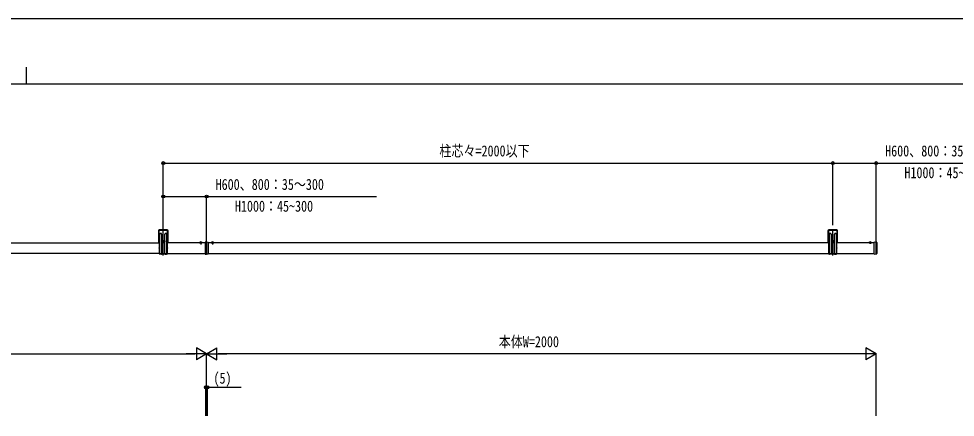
# Model space of a CAD drawing. Units: millimetres, scale not verified. Extents: x -4205 to 4205, y -2970 to 2970.
# Drawn here: x -27 to 2771, y 1780 to 2970 of the extents above; entities that cross this region are included whole.
import ezdxf
from ezdxf.enums import TextEntityAlignment as Align

# ---------------------------------------------------------------- set-up
doc = ezdxf.new("R2010")
doc.units = ezdxf.units.MM
doc.header["$LTSCALE"] = 16
for name, color, linetype in [('0-4_YKK_A1', 4, 'Continuous'), ('0-5_YKK_D', 6, 'Continuous'), ('0-6_YKK_ZWAK', 7, 'Continuous')]:
    doc.layers.add(name, color=color, linetype=linetype)
doc.styles.add('ＭＳ ゴシック', font='')
doc.styles.get('ＭＳ ゴシック').set_extended_font_data('MS Gothic')

msp = doc.modelspace()

# ---------------------------------------------------------------- linework, layer by layer
at = {"layer": '0-4_YKK_A1'}
for p, q in [((390.5, 2336.72), (390.5, 2303.22)), ((392, 2336.72), (392, 2301.72)), ((417, 2339.22), (393, 2339.22)), ((417, 2337.72), (393, 2337.72)), ((395, 2267.72), (395, 2326.42)), ((400, 2326.42), (400, 2267.72)), ((405, 2263.02), (405, 2341.85)), ((410, 2267.72), (410, 2326.42)), ((415, 2326.42), (415, 2267.72)), ((418, 2301.72), (418, 2336.72)), ((419.5, 2303.22), (419.5, 2336.72)), ((2390.5, 2336.72), (2390.5, 2303.22)), ((2392, 2336.72), (2392, 2301.72)), ((2417, 2339.22), (2393, 2339.22)), ((2417, 2337.72), (2393, 2337.72)), ((2395, 2267.72), (2395, 2326.42)), ((2400, 2326.42), (2400, 2267.72)), ((2405, 2263.02), (2405, 2341.85)), ((2410, 2267.72), (2410, 2326.42)), ((2415, 2326.42), (2415, 2267.72)), ((2418, 2301.72), (2418, 2336.72)), ((2419.5, 2303.22), (2419.5, 2336.72)), ((-1323.5, 2301.22), (392.5, 2301.22)), ((392.5, 2301.22), (390.5, 2303.22)), ((392.5, 2301.22), (392.5, 2300.94)), ((392.5, 2299.51), (392.5, 2285.94)), ((411.25, 2304.42), (398.75, 2304.42)), ((403.76, 2304.84), (402.93, 2304.84)), ((406.25, 2304.01), (407.08, 2304.01)), ((419.5, 2303.22), (417.5, 2301.22)), ((530, 2301.22), (417.5, 2301.22)), ((417.5, 2300.94), (417.5, 2301.22)), ((417.5, 2285.94), (417.5, 2299.51)), ((513.4, 2301.22), (520.6, 2301.22)), ((514.95, 2303.19), (515.86, 2301.37)), ((517, 2300.76), (515.86, 2301.37)), ((517, 2304.72), (517, 2295.57)), ((517, 2300.76), (518.15, 2301.37)), ((519.05, 2303.19), (518.15, 2301.37)), ((530, 2303.01), (530, 2302.21)), ((534.5, 2303.47), (530.19, 2303.21)), ((534.5, 2302.47), (534.5, 2267.97)), ((2392.5, 2301.22), (539, 2301.22)), ((548.4, 2301.22), (555.6, 2301.22)), ((549.95, 2303.19), (550.86, 2301.37)), ((552, 2300.76), (550.86, 2301.37)), ((552, 2304.72), (552, 2295.57)), ((552, 2300.76), (553.15, 2301.37)), ((554.05, 2303.19), (553.15, 2301.37)), ((2392.5, 2301.22), (2390.5, 2303.22)), ((2392.5, 2301.22), (2392.5, 2300.94)), ((2392.5, 2299.51), (2392.5, 2285.94)), ((2411.25, 2304.42), (2398.75, 2304.42)), ((2403.76, 2304.84), (2402.93, 2304.84)), ((2406.25, 2304.01), (2407.08, 2304.01)), ((2419.5, 2303.22), (2417.5, 2301.22)), ((2528.5, 2301.22), (2417.5, 2301.22)), ((2417.5, 2300.94), (2417.5, 2301.22)), ((2417.5, 2285.94), (2417.5, 2299.51)), ((2513.4, 2301.22), (2520.6, 2301.22)), ((2514.95, 2303.19), (2515.86, 2301.37)), ((2517, 2300.76), (2515.86, 2301.37)), ((2517, 2304.72), (2517, 2298.15)), ((2517, 2300.76), (2518.15, 2301.37)), ((2519.05, 2303.19), (2518.15, 2301.37)), ((2528.5, 2302.47), (2528.5, 2303.15)), ((2528.5, 2267.97), (2528.5, 2302.47)), ((2528.82, 2303.45), (2535.56, 2303.04)), ((2534.5, 2266.11), (2534.5, 2304.44)), ((2536.5, 2302.04), (2536.5, 2268.4)), ((392.5, 2269.22), (-1323.5, 2269.22)), ((392.5, 2284.51), (392.5, 2267.72)), ((392.5, 2269.22), (396, 2269.22)), ((392.5, 2267.72), (395, 2267.72)), ((399, 2266.72), (396, 2266.72)), ((398, 2268.22), (397, 2268.22)), ((399, 2269.22), (411, 2269.22)), ((400, 2267.72), (410, 2267.72)), ((411, 2266.72), (414, 2266.72)), ((412, 2268.22), (413, 2268.22)), ((414, 2269.22), (417.5, 2269.22)), ((415, 2267.72), (417.5, 2267.72)), ((417.5, 2267.72), (417.5, 2284.51)), ((417.5, 2269.22), (530, 2269.22)), ((530.19, 2267.24), (534.5, 2266.97)), ((534.5, 2266.97), (534.5, 2267.97)), ((538.81, 2267.24), (534.5, 2266.97)), ((539, 2269.22), (2392.5, 2269.22)), ((539, 2268.23), (539, 2267.44)), ((2392.5, 2284.51), (2392.5, 2267.72)), ((2392.5, 2269.22), (2396, 2269.22)), ((2392.5, 2267.72), (2395, 2267.72)), ((2399, 2266.72), (2396, 2266.72)), ((2398, 2268.22), (2397, 2268.22)), ((2399, 2269.22), (2411, 2269.22)), ((2400, 2267.72), (2410, 2267.72)), ((2411, 2266.72), (2414, 2266.72)), ((2412, 2268.22), (2413, 2268.22)), ((2414, 2269.22), (2417.5, 2269.22)), ((2415, 2267.72), (2417.5, 2267.72)), ((2417.5, 2267.72), (2417.5, 2284.51)), ((2417.5, 2269.22), (2528.5, 2269.22)), ((2528.5, 2267.29), (2528.5, 2267.97)), ((2528.82, 2266.99), (2535.56, 2267.4))]:
    msp.add_line(p, q, dxfattribs=at)
for points in [[(402.93, 2304.84), (402.93, 2304.01), (403.76, 2304.01)], [(405.42, 2305.67), (405.42, 2306.5), (404.59, 2306.5), (404.59, 2305.67)], [(404.59, 2303.18), (404.59, 2302.35), (405.42, 2302.35), (405.42, 2303.18)], [(407.08, 2304.01), (407.08, 2304.84), (406.25, 2304.84)], [(530, 2302.21), (530, 2268.23), (530, 2267.44)], [(534.5, 2302.47), (534.5, 2303.47), (538.81, 2303.21)], [(539, 2303.01), (539, 2302.21), (539, 2268.23)], [(2402.93, 2304.84), (2402.93, 2304.01), (2403.76, 2304.01)], [(2405.42, 2305.67), (2405.42, 2306.5), (2404.59, 2306.5), (2404.59, 2305.67)], [(2404.59, 2303.18), (2404.59, 2302.35), (2405.42, 2302.35), (2405.42, 2303.18)], [(2407.08, 2304.01), (2407.08, 2304.84), (2406.25, 2304.84)]]:
    msp.add_lwpolyline(points, dxfattribs=at)
for centre, radius in [((405, 2304.42), 4.25), ((405, 2304.42), 2.25), ((2405, 2304.42), 4.25), ((2405, 2304.42), 2.25)]:
    msp.add_circle(centre, radius, dxfattribs=at)
for centre, radius, start, end in [((393, 2336.72), 2.5, 90, 180), ((393, 2336.72), 1, 90, 180), ((397.5, 2326.42), 2.5, 0, 180), ((412.5, 2326.42), 2.5, 0, 180), ((417, 2336.72), 2.5, 0, 90), ((417, 2336.72), 1, 0, 90), ((2393, 2336.72), 2.5, 90, 180), ((2393, 2336.72), 1, 90, 180), ((2397.5, 2326.42), 2.5, 0, 180), ((2412.5, 2326.42), 2.5, 0, 180), ((2417, 2336.72), 2.5, 0, 90), ((2417, 2336.72), 1, 0, 90), ((391.8, 2300.22), 1, 314.427, 45.573), ((403.76, 2305.67), 0.83, 270, 0), ((403.76, 2303.18), 0.83, 0, 90), ((406.25, 2305.67), 0.83, 180, 270), ((406.25, 2303.18), 0.83, 90, 180), ((418.2, 2300.22), 1, 134.427, 225.573), ((513.4, 2301.38), 0.154, 152.71904, 270), ((517, 2299.52), 4.2, 27.28096, 152.71904), ((520.6, 2301.38), 0.154, 270, 27.28096), ((530.2, 2303.01), 0.2, 93.5, 180), ((538.8, 2303.01), 0.2, 0, 86.5), ((548.4, 2301.38), 0.154, 152.71904, 270), ((552, 2299.52), 4.2, 27.28096, 152.71904), ((555.6, 2301.38), 0.154, 270, 27.28096), ((2391.8, 2300.22), 1, 314.427, 45.573), ((2403.76, 2305.67), 0.83, 270, 0), ((2403.76, 2303.18), 0.83, 0, 90), ((2406.25, 2305.67), 0.83, 180, 270), ((2406.25, 2303.18), 0.83, 90, 180), ((2418.2, 2300.22), 1, 134.427, 225.573), ((2513.4, 2301.38), 0.154, 152.71904, 270), ((2517, 2299.52), 4.2, 27.28096, 152.71904), ((2520.6, 2301.38), 0.154, 270, 27.28096), ((2528.8, 2303.15), 0.3, 86.5, 180), ((2535.5, 2302.04), 1, 0, 86.5), ((391.8, 2285.22), 1, 314.427, 45.573), ((396, 2267.72), 1, 180, 270), ((397, 2269.22), 1, 180, 270), ((398, 2269.22), 1, 270, 0), ((399, 2267.72), 1, 270, 0), ((411, 2267.72), 1, 180, 270), ((412, 2269.22), 1, 180, 270), ((413, 2269.22), 1, 270, 0), ((414, 2267.72), 1, 270, 0), ((418.2, 2285.22), 1, 134.427, 225.573), ((530.2, 2267.44), 0.2, 180, 266.5), ((538.8, 2267.44), 0.2, 273.5, 0), ((2391.8, 2285.22), 1, 314.427, 45.573), ((2396, 2267.72), 1, 180, 270), ((2397, 2269.22), 1, 180, 270), ((2398, 2269.22), 1, 270, 0), ((2399, 2267.72), 1, 270, 0), ((2411, 2267.72), 1, 180, 270), ((2412, 2269.22), 1, 180, 270), ((2413, 2269.22), 1, 270, 0), ((2414, 2267.72), 1, 270, 0), ((2418.2, 2285.22), 1, 134.427, 225.573), ((2528.8, 2267.29), 0.3, 180, 273.5), ((2535.5, 2268.4), 1, 273.5, 0)]:
    msp.add_arc(centre, radius, start, end, dxfattribs=at)
at = {"layer": '0-5_YKK_D'}
for p, q in [((405, 2341.93), (405, 2539.92)), ((405, 2538.92), (2405, 2538.92)), ((2405, 2353.03), (2405, 2539.92)), ((2405, 2353.03), (2405, 2539.92)), ((2534.5, 2305.44), (2534.5, 2539.92)), ((405, 2341.93), (405, 2439.92)), ((534.5, 2302.82), (534.5, 2439.92)), ((534.5, 1969.22), (504.19, 1986.72)), ((504.19, 1986.72), (504.19, 1951.72)), ((534.5, 1969.22), (564.81, 1986.72)), ((564.81, 1951.72), (564.81, 1986.72)), ((2534.5, 1969.22), (2504.19, 1986.72)), ((2504.19, 1986.72), (2504.19, 1951.72)), ((-1430.5, 1969.22), (499.5, 1969.22)), ((534.5, 1969.22), (473.88, 1969.22)), ((534.5, 1969.22), (504.19, 1951.72)), ((534.5, 1784.22), (534.5, 1970.22)), ((534.5, 1784.22), (534.5, 1970.22)), ((534.5, 1969.22), (564.81, 1951.72)), ((534.5, 1969.22), (595.12, 1969.22)), ((2499.5, 1969.22), (569.5, 1969.22)), ((2534.5, 1969.22), (2473.88, 1969.22)), ((2534.5, 1969.22), (2504.19, 1951.72)), ((2534.5, 1784.22), (2534.5, 1970.22)), ((532, 1784.22), (532, 1870.22)), ((537, 1784.22), (537, 1870.22))]:
    msp.add_line(p, q, dxfattribs=at)
for points in [[(2405, 2538.92), (2534.5, 2538.92), (3041.9, 2538.92)], [(405, 2438.92), (534.5, 2438.92), (1041.9, 2438.92)], [(532, 1869.22), (537, 1869.22), (637.6, 1869.22)]]:
    msp.add_lwpolyline(points, dxfattribs=at)
for centre in [(405, 2538.92), (2405, 2538.92), (2405, 2538.92), (2534.5, 2538.92), (405, 2438.92), (534.5, 2438.92), (532, 1869.22), (537, 1869.22)]:
    msp.add_circle(centre, 4.25, dxfattribs=at)
at = {"layer": '0-6_YKK_ZWAK'}
for p, q in [((-4.98, 2825), (-4.98, 2775)), ((3895.02, 2775), (-3904.98, 2775))]:
    msp.add_line(p, q, dxfattribs=at)
msp.add_lwpolyline([(-4205, -2970), (4205, -2970), (4205, 2970), (-4205, 2970)], close=True, dxfattribs=at)

# ---------------------------------------------------------------- texts
at = {"layer": '0-5_YKK_D', "style": 'ＭＳ ゴシック', "width": 0.8}
for s, p in [('柱芯々=2000以下', (1229.8, 2548.92)), ('H600、800：35～300', (2561.5, 2548.92)), ('H1000：45~300', (2619.1, 2483.92)), ('H600、800：35～300', (561.5, 2448.92)), ('H1000：45~300', (619.1, 2383.92)), ('本体W=2000', (1407.3, 1979.22)), ('(5)', (555, 1870.22))]:
    msp.add_text(s, height=32.99, dxfattribs=at).set_placement(p, align=Align.BOTTOM_LEFT)

doc.saveas('drawing.dxf')
